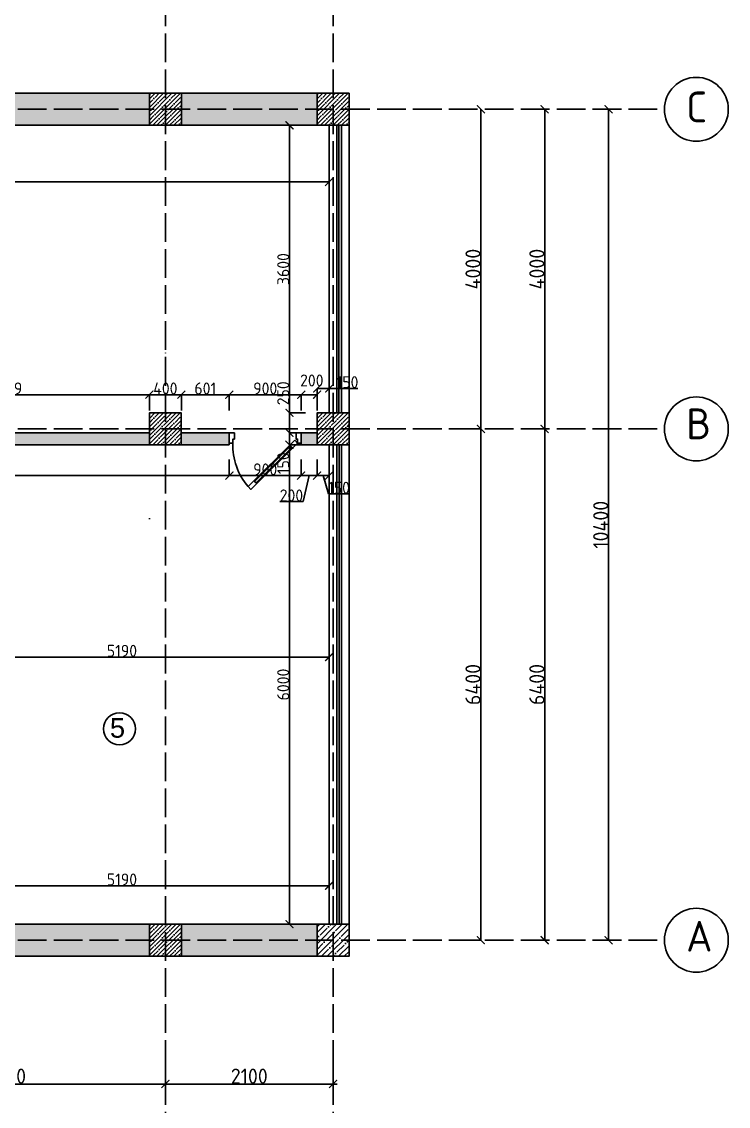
# Model space of a CAD drawing. Header units: millimetres. Extents: x -178199094 to 13669908, y -30538122 to 6091408.
# Drawn here: x 6800038 to 6808889, y 361351 to 374926 of the extents above; entities that cross this region are included whole.
import ezdxf

# ---------------------------------------------------------------- set-up
doc = ezdxf.new("R2010")
doc.units = ezdxf.units.MM
doc.linetypes.add('ACAD_ISO02W100', pattern=[15, 12, -3])
for name, color, linetype in [('0_Rəng_Yaşıllıqlar', 7, 'Continuous'), ('Plan 1', 7, 'Continuous'), ('Plan 2', 7, 'Continuous')]:
    doc.layers.add(name, color=color, linetype=linetype)
doc.styles.add('gost', font='GOST Common.ttf')
doc.styles.get("Standard").update_dxf_attribs({"font": 'arial.ttf'})
doc.dimstyles.new('Copy of GOST', dxfattribs={"dimtxt": 150, "dimasz": 100, "dimexe": 0.18, "dimexo": 0.06, "dimgap": 3, "dimtad": 1, "dimdec": 0, "dimzin": 0, "dimdsep": 46, "dimtxsty": 'gost', "dimblk": 'ARCHTICK', "dimcen": 0.09, "dimclrt": 256, "dimadec": 0, "dimazin": 0, "dimtfac": 1, "dimtdec": 0, "dimtofl": 0, "dimtmove": 0, "dimatfit": 3, "dimldrblk": 'ARCHTICK', "dimfxl": 200, "dimfxlon": 1, "dimtolj": 1, "dimtzin": 0, "dimarcsym": 0})
doc.dimstyles.new('GOST', dxfattribs={"dimtxt": 190, "dimasz": 100, "dimexe": 0.18, "dimexo": 0.06, "dimgap": 3, "dimtad": 1, "dimdec": 0, "dimzin": 0, "dimdsep": 46, "dimtxsty": 'gost', "dimblk": 'ARCHTICK', "dimcen": 0.09, "dimclrt": 256, "dimadec": 0, "dimazin": 0, "dimtfac": 1, "dimtdec": 0, "dimtofl": 0, "dimtmove": 0, "dimatfit": 3, "dimldrblk": 'ARCHTICK', "dimfxl": 200, "dimfxlon": 1, "dimtolj": 1, "dimtzin": 0, "dimarcsym": 0})

# ---------------------------------------------------------------- blocks, each defined once
blk = doc.blocks.new('_ArchTick')
at = {"color": 0, "linetype": 'ByBlock', "const_width": 0.15}
blk.add_lwpolyline([(-0.5, -0.5), (0.5, 0.5)], dxfattribs=at)
blk = doc.blocks.new('*D307')
at = {"color": 0, "lineweight": -2, "transparency": 16777216}
for p, q in [((6797839, 375430), (6797839, 375630)), ((6797839, 375630), (6801839, 375630)), ((6801839, 375430), (6801839, 375630))]:
    blk.add_line(p, q, dxfattribs=at)
at = {"layer": 'Defpoints', "color": 0, "transparency": 16777216}
for p in [(6801839, 375630), (6797839, 373830), (6801839, 373830)]:
    blk.add_point(p, dxfattribs=at)
at = {"color": 0, "lineweight": -2, "transparency": 16777216, "xscale": 100, "yscale": 100, "zscale": 100, "rotation": 180}
blk.add_blockref('_ArchTick', (6797839, 375630), dxfattribs=at)
at = {"color": 0, "lineweight": -2, "transparency": 16777216, "xscale": 100, "yscale": 100, "zscale": 100}
blk.add_blockref('_ArchTick', (6801839, 375630), dxfattribs=at)
at = {"transparency": 16777216, "insert": (6799839, 375728), "char_height": 190, "attachment_point": 5, "style": 'gost'}
blk.add_mtext('\\A1;4000', dxfattribs=at)
blk = doc.blocks.new('*D308')
at = {"color": 0, "lineweight": -2, "transparency": 16777216}
for p, q in [((6801839, 375430), (6801839, 375630)), ((6801839, 375630), (6803939, 375630)), ((6803939, 375430), (6803939, 375630))]:
    blk.add_line(p, q, dxfattribs=at)
at = {"layer": 'Defpoints', "color": 0, "transparency": 16777216}
for p in [(6803939, 375630), (6801839, 373830), (6803939, 373830)]:
    blk.add_point(p, dxfattribs=at)
at = {"color": 0, "lineweight": -2, "transparency": 16777216, "xscale": 100, "yscale": 100, "zscale": 100, "rotation": 180}
blk.add_blockref('_ArchTick', (6801839, 375630), dxfattribs=at)
at = {"color": 0, "lineweight": -2, "transparency": 16777216, "xscale": 100, "yscale": 100, "zscale": 100}
blk.add_blockref('_ArchTick', (6803939, 375630), dxfattribs=at)
at = {"transparency": 16777216, "insert": (6802889, 375728), "char_height": 190, "attachment_point": 5, "style": 'gost'}
blk.add_mtext('\\A1;2100', dxfattribs=at)
blk = doc.blocks.new('*D288')
at = {"color": 0, "lineweight": -2, "transparency": 16777216}
for p, q in [((6797839, 376230), (6797839, 376430)), ((6797839, 376430), (6801839, 376430)), ((6801839, 376230), (6801839, 376430))]:
    blk.add_line(p, q, dxfattribs=at)
at = {"layer": 'Defpoints', "color": 0, "transparency": 16777216}
for p in [(6801839, 376430), (6797839, 373830), (6801839, 373830)]:
    blk.add_point(p, dxfattribs=at)
at = {"color": 0, "lineweight": -2, "transparency": 16777216, "xscale": 100, "yscale": 100, "zscale": 100, "rotation": 180}
blk.add_blockref('_ArchTick', (6797839, 376430), dxfattribs=at)
at = {"color": 0, "lineweight": -2, "transparency": 16777216, "xscale": 100, "yscale": 100, "zscale": 100}
blk.add_blockref('_ArchTick', (6801839, 376430), dxfattribs=at)
at = {"transparency": 16777216, "insert": (6799839, 376528), "char_height": 190, "attachment_point": 5, "style": 'gost'}
blk.add_mtext('\\A1;4000', dxfattribs=at)
blk = doc.blocks.new('*D289')
at = {"color": 0, "lineweight": -2, "transparency": 16777216}
for p, q in [((6801839, 376230), (6801839, 376430)), ((6801839, 376430), (6803939, 376430)), ((6803939, 376230), (6803939, 376430))]:
    blk.add_line(p, q, dxfattribs=at)
at = {"layer": 'Defpoints', "color": 0, "transparency": 16777216}
for p in [(6803939, 376430), (6801839, 373830), (6803939, 373830)]:
    blk.add_point(p, dxfattribs=at)
at = {"color": 0, "lineweight": -2, "transparency": 16777216, "xscale": 100, "yscale": 100, "zscale": 100, "rotation": 180}
blk.add_blockref('_ArchTick', (6801839, 376430), dxfattribs=at)
at = {"color": 0, "lineweight": -2, "transparency": 16777216, "xscale": 100, "yscale": 100, "zscale": 100}
blk.add_blockref('_ArchTick', (6803939, 376430), dxfattribs=at)
at = {"transparency": 16777216, "insert": (6802889, 376528), "char_height": 190, "attachment_point": 5, "style": 'gost'}
blk.add_mtext('\\A1;2100', dxfattribs=at)
blk = doc.blocks.new('*D290')
at = {"color": 0, "lineweight": -2, "transparency": 16777216}
for p, q in [((6791039, 377030), (6791039, 377230)), ((6791039, 377230), (6803939, 377230)), ((6803939, 377030), (6803939, 377230))]:
    blk.add_line(p, q, dxfattribs=at)
at = {"layer": 'Defpoints', "color": 0, "transparency": 16777216}
for p in [(6803939, 377230), (6791039, 373830), (6803939, 373830)]:
    blk.add_point(p, dxfattribs=at)
at = {"color": 0, "lineweight": -2, "transparency": 16777216, "xscale": 100, "yscale": 100, "zscale": 100, "rotation": 180}
blk.add_blockref('_ArchTick', (6791039, 377230), dxfattribs=at)
at = {"color": 0, "lineweight": -2, "transparency": 16777216, "xscale": 100, "yscale": 100, "zscale": 100}
blk.add_blockref('_ArchTick', (6803939, 377230), dxfattribs=at)
at = {"transparency": 16777216, "insert": (6797489, 377328), "char_height": 190, "attachment_point": 5, "style": 'gost'}
blk.add_mtext('\\A1;12900', dxfattribs=at)
blk = doc.blocks.new('*D294')
at = {"color": 0, "lineweight": -2, "transparency": 16777216}
for p, q in [((6797839, 361830), (6797839, 361630)), ((6801839, 361830), (6801839, 361630)), ((6797839, 361630), (6801839, 361630))]:
    blk.add_line(p, q, dxfattribs=at)
at = {"layer": 'Defpoints', "color": 0, "transparency": 16777216}
for p in [(6797839, 363430), (6801839, 363430), (6801839, 361630)]:
    blk.add_point(p, dxfattribs=at)
at = {"color": 0, "lineweight": -2, "transparency": 16777216, "xscale": 100, "yscale": 100, "zscale": 100, "rotation": 180}
blk.add_blockref('_ArchTick', (6797839, 361630), dxfattribs=at)
at = {"color": 0, "lineweight": -2, "transparency": 16777216, "xscale": 100, "yscale": 100, "zscale": 100}
blk.add_blockref('_ArchTick', (6801839, 361630), dxfattribs=at)
at = {"transparency": 16777216, "insert": (6799839, 361728), "char_height": 190, "attachment_point": 5, "style": 'gost'}
blk.add_mtext('\\A1;4000', dxfattribs=at)
blk = doc.blocks.new('*D295')
at = {"color": 0, "lineweight": -2, "transparency": 16777216}
for p, q in [((6801839, 361830), (6801839, 361630)), ((6803939, 361830), (6803939, 361630)), ((6801839, 361630), (6803939, 361630))]:
    blk.add_line(p, q, dxfattribs=at)
at = {"layer": 'Defpoints', "color": 0, "transparency": 16777216}
for p in [(6801839, 363430), (6803939, 363430), (6803939, 361630)]:
    blk.add_point(p, dxfattribs=at)
at = {"color": 0, "lineweight": -2, "transparency": 16777216, "xscale": 100, "yscale": 100, "zscale": 100, "rotation": 180}
blk.add_blockref('_ArchTick', (6801839, 361630), dxfattribs=at)
at = {"color": 0, "lineweight": -2, "transparency": 16777216, "xscale": 100, "yscale": 100, "zscale": 100}
blk.add_blockref('_ArchTick', (6803939, 361630), dxfattribs=at)
at = {"transparency": 16777216, "insert": (6802889, 361728), "char_height": 190, "attachment_point": 5, "style": 'gost'}
blk.add_mtext('\\A1;2100', dxfattribs=at)
blk = doc.blocks.new('*D296')
at = {"color": 0, "lineweight": -2, "transparency": 16777216}
for p, q in [((6791039, 360230), (6791039, 360030)), ((6803939, 360230), (6803939, 360030)), ((6791039, 360030), (6803939, 360030))]:
    blk.add_line(p, q, dxfattribs=at)
at = {"layer": 'Defpoints', "color": 0, "transparency": 16777216}
for p in [(6791039, 363430), (6803939, 363430), (6803939, 360030)]:
    blk.add_point(p, dxfattribs=at)
at = {"color": 0, "lineweight": -2, "transparency": 16777216, "xscale": 100, "yscale": 100, "zscale": 100, "rotation": 180}
blk.add_blockref('_ArchTick', (6791039, 360030), dxfattribs=at)
at = {"color": 0, "lineweight": -2, "transparency": 16777216, "xscale": 100, "yscale": 100, "zscale": 100}
blk.add_blockref('_ArchTick', (6803939, 360030), dxfattribs=at)
at = {"transparency": 16777216, "insert": (6797489, 360128), "char_height": 190, "attachment_point": 5, "style": 'gost'}
blk.add_mtext('\\A1;12900', dxfattribs=at)
blk = doc.blocks.new('*D297')
at = {"color": 0, "lineweight": -2, "transparency": 16777216}
for p, q in [((6805589, 369830), (6805789, 369830)), ((6805789, 363430), (6805789, 369830)), ((6805589, 363430), (6805789, 363430))]:
    blk.add_line(p, q, dxfattribs=at)
at = {"layer": 'Defpoints', "color": 0, "transparency": 16777216}
for p in [(6803939, 369830), (6805789, 369830), (6803939, 363430)]:
    blk.add_point(p, dxfattribs=at)
at = {"color": 0, "lineweight": -2, "transparency": 16777216, "xscale": 100, "yscale": 100, "zscale": 100}
for p, rotation in [((6805789, 369830), 90), ((6805789, 363430), 270)]:
    blk.add_blockref('_ArchTick', p, dxfattribs=dict(at, rotation=rotation))
at = {"transparency": 16777216, "insert": (6805691, 366630), "char_height": 190, "attachment_point": 5, "rotation": 90, "style": 'gost'}
blk.add_mtext('\\A1;6400', dxfattribs=at)
blk = doc.blocks.new('*D298')
at = {"color": 0, "lineweight": -2, "transparency": 16777216}
for p, q in [((6805789, 373830), (6805789, 373830)), ((6805789, 369830), (6805789, 373830)), ((6805589, 369830), (6805789, 369830))]:
    blk.add_line(p, q, dxfattribs=at)
at = {"layer": 'Defpoints', "color": 0, "transparency": 16777216}
for p in [(6805789, 373830), (6805789, 373830), (6803939, 369830)]:
    blk.add_point(p, dxfattribs=at)
at = {"color": 0, "lineweight": -2, "transparency": 16777216, "xscale": 100, "yscale": 100, "zscale": 100}
for p, rotation in [((6805789, 373830), 90), ((6805789, 369830), 270)]:
    blk.add_blockref('_ArchTick', p, dxfattribs=dict(at, rotation=rotation))
at = {"transparency": 16777216, "insert": (6805691, 371830), "char_height": 190, "attachment_point": 5, "rotation": 90, "style": 'gost'}
blk.add_mtext('\\A1;4000', dxfattribs=at)
blk = doc.blocks.new('*D299')
at = {"color": 0, "lineweight": -2, "transparency": 16777216}
for p, q in [((6806589, 369830), (6806589, 369830)), ((6806589, 363430), (6806589, 369830)), ((6806589, 363430), (6806589, 363430))]:
    blk.add_line(p, q, dxfattribs=at)
at = {"layer": 'Defpoints', "color": 0, "transparency": 16777216}
for p in [(6806589, 369830), (6806589, 369830), (6806589, 363430)]:
    blk.add_point(p, dxfattribs=at)
at = {"color": 0, "lineweight": -2, "transparency": 16777216, "xscale": 100, "yscale": 100, "zscale": 100}
for p, rotation in [((6806589, 369830), 90), ((6806589, 363430), 270)]:
    blk.add_blockref('_ArchTick', p, dxfattribs=dict(at, rotation=rotation))
at = {"transparency": 16777216, "insert": (6806491, 366630), "char_height": 190, "attachment_point": 5, "rotation": 90, "style": 'gost'}
blk.add_mtext('\\A1;6400', dxfattribs=at)
blk = doc.blocks.new('*D300')
at = {"color": 0, "lineweight": -2, "transparency": 16777216}
for p, q in [((6806589, 373830), (6806589, 373830)), ((6806589, 369830), (6806589, 373830)), ((6806589, 369830), (6806589, 369830))]:
    blk.add_line(p, q, dxfattribs=at)
at = {"layer": 'Defpoints', "color": 0, "transparency": 16777216}
for p in [(6806589, 373830), (6806589, 373830), (6806589, 369830)]:
    blk.add_point(p, dxfattribs=at)
at = {"color": 0, "lineweight": -2, "transparency": 16777216, "xscale": 100, "yscale": 100, "zscale": 100}
for p, rotation in [((6806589, 373830), 90), ((6806589, 369830), 270)]:
    blk.add_blockref('_ArchTick', p, dxfattribs=dict(at, rotation=rotation))
at = {"transparency": 16777216, "insert": (6806491, 371830), "char_height": 190, "attachment_point": 5, "rotation": 90, "style": 'gost'}
blk.add_mtext('\\A1;4000', dxfattribs=at)
blk = doc.blocks.new('*D285')
at = {"color": 0, "lineweight": -2, "transparency": 16777216}
for p, q in [((6807189, 373830), (6807389, 373830)), ((6807389, 363430), (6807389, 373830)), ((6807189, 363430), (6807389, 363430))]:
    blk.add_line(p, q, dxfattribs=at)
at = {"layer": 'Defpoints', "color": 0, "transparency": 16777216}
for p in [(6803939, 373830), (6807389, 373830), (6803939, 363430)]:
    blk.add_point(p, dxfattribs=at)
at = {"color": 0, "lineweight": -2, "transparency": 16777216, "xscale": 100, "yscale": 100, "zscale": 100}
for p, rotation in [((6807389, 373830), 90), ((6807389, 363430), 270)]:
    blk.add_blockref('_ArchTick', p, dxfattribs=dict(at, rotation=rotation))
at = {"transparency": 16777216, "insert": (6807291, 368630), "char_height": 190, "attachment_point": 5, "rotation": 90, "style": 'gost'}
blk.add_mtext('\\A1;10400', dxfattribs=at)
blk = doc.blocks.new('A$C3C032968')
for p, q in [((0, 0), (0, 100)), ((0, 100), (0, 0)), ((700, 0), (700, 100)), ((700, 0), (700, 100))]:
    blk.add_line(p, q)
for points in [[(517, 522), (461, 466), (433, 494), (489, 551)], [(120, 128), (461, 466), (433, 494), (92, 156)], [(113, 135), (454, 473), (440, 487), (99, 149)], [(63, 72), (120, 128), (92, 156), (35, 100)], [(35, 100), (0, 100), (0, 0), (50, 0), (50, 50), (50, 60), (35, 60)], [(665, 100), (665, 60), (650, 60), (650, 50), (650, 0), (700, 0), (700, 100)]]:
    blk.add_lwpolyline(points, close=True)
blk.add_arc((72, 129), 593, 357.2313, 41.4937)
blk = doc.blocks.new('*D526')
at = {"color": 0, "lineweight": -2, "transparency": 16777216}
for p, q in [((6793539, 373122), (6793539, 372922)), ((6803889, 373122), (6803889, 372922)), ((6793539, 372922), (6803889, 372922))]:
    blk.add_line(p, q, dxfattribs=at)
at = {"layer": 'Defpoints', "color": 0, "transparency": 16777216}
for p in [(6793539, 373630), (6803889, 373630), (6803889, 372922)]:
    blk.add_point(p, dxfattribs=at)
at = {"color": 0, "lineweight": -2, "transparency": 16777216, "xscale": 100, "yscale": 100, "zscale": 100, "rotation": 180}
blk.add_blockref('_ArchTick', (6793539, 372922), dxfattribs=at)
at = {"color": 0, "lineweight": -2, "transparency": 16777216, "xscale": 100, "yscale": 100, "zscale": 100}
blk.add_blockref('_ArchTick', (6803889, 372922), dxfattribs=at)
at = {"transparency": 16777216, "insert": (6798714, 373000), "char_height": 150, "attachment_point": 5, "style": 'gost'}
blk.add_mtext('\\A1;10350', dxfattribs=at)
blk = doc.blocks.new('*D542')
at = {"color": 0, "lineweight": -2, "transparency": 16777216}
for p, q in [((6803739, 370136), (6803739, 370336)), ((6803739, 370336), (6803889, 370336)), ((6803889, 370136), (6803889, 370336)), ((6803889, 370336), (6804250, 370336))]:
    blk.add_line(p, q, dxfattribs=at)
at = {"layer": 'Defpoints', "color": 0, "transparency": 16777216}
for p in [(6803739, 370336), (6803739, 370030), (6803889, 370030)]:
    blk.add_point(p, dxfattribs=at)
at = {"color": 0, "lineweight": -2, "transparency": 16777216, "xscale": 100, "yscale": 100, "zscale": 100, "rotation": 180}
blk.add_blockref('_ArchTick', (6803739, 370336), dxfattribs=at)
at = {"color": 0, "lineweight": -2, "transparency": 16777216, "xscale": 100, "yscale": 100, "zscale": 100}
blk.add_blockref('_ArchTick', (6803889, 370336), dxfattribs=at)
at = {"transparency": 16777216, "insert": (6804119, 370414), "char_height": 150, "attachment_point": 5, "style": 'gost'}
blk.add_mtext('\\A1;150', dxfattribs=at)
blk = doc.blocks.new('*D543')
at = {"color": 0, "lineweight": -2, "transparency": 16777216}
for p, q in [((6803539, 370058), (6803539, 370258)), ((6803739, 370258), (6803539, 370258)), ((6803739, 370058), (6803739, 370258))]:
    blk.add_line(p, q, dxfattribs=at)
at = {"layer": 'Defpoints', "color": 0, "transparency": 16777216}
for p in [(6803539, 370258), (6803739, 370030), (6803539, 369780)]:
    blk.add_point(p, dxfattribs=at)
at = {"color": 0, "lineweight": -2, "transparency": 16777216, "xscale": 100, "yscale": 100, "zscale": 100, "rotation": 180}
blk.add_blockref('_ArchTick', (6803539, 370258), dxfattribs=at)
at = {"color": 0, "lineweight": -2, "transparency": 16777216, "xscale": 100, "yscale": 100, "zscale": 100}
blk.add_blockref('_ArchTick', (6803739, 370258), dxfattribs=at)
at = {"transparency": 16777216, "insert": (6803672, 370436), "char_height": 150, "attachment_point": 5, "style": 'gost'}
blk.add_mtext('\\A1;200', dxfattribs=at)
blk = doc.blocks.new('*D544')
at = {"color": 0, "lineweight": -2, "transparency": 16777216}
for p, q in [((6802639, 370058), (6802639, 370258)), ((6803539, 370258), (6802639, 370258)), ((6803539, 370058), (6803539, 370258))]:
    blk.add_line(p, q, dxfattribs=at)
at = {"layer": 'Defpoints', "color": 0, "transparency": 16777216}
for p in [(6802639, 370258), (6802639, 369780), (6803539, 369780)]:
    blk.add_point(p, dxfattribs=at)
at = {"color": 0, "lineweight": -2, "transparency": 16777216, "xscale": 100, "yscale": 100, "zscale": 100, "rotation": 180}
blk.add_blockref('_ArchTick', (6802639, 370258), dxfattribs=at)
at = {"color": 0, "lineweight": -2, "transparency": 16777216, "xscale": 100, "yscale": 100, "zscale": 100}
blk.add_blockref('_ArchTick', (6803539, 370258), dxfattribs=at)
at = {"transparency": 16777216, "insert": (6803089, 370336), "char_height": 150, "attachment_point": 5, "style": 'gost'}
blk.add_mtext('\\A1;900', dxfattribs=at)
blk = doc.blocks.new('*D545')
at = {"color": 0, "lineweight": -2, "transparency": 16777216}
for p, q in [((6802038, 370058), (6802038, 370258)), ((6802639, 370258), (6802038, 370258)), ((6802639, 370058), (6802639, 370258))]:
    blk.add_line(p, q, dxfattribs=at)
at = {"layer": 'Defpoints', "color": 0, "transparency": 16777216}
for p in [(6802038, 370258), (6802038, 369780), (6802639, 369780)]:
    blk.add_point(p, dxfattribs=at)
at = {"color": 0, "lineweight": -2, "transparency": 16777216, "xscale": 100, "yscale": 100, "zscale": 100, "rotation": 180}
blk.add_blockref('_ArchTick', (6802038, 370258), dxfattribs=at)
at = {"color": 0, "lineweight": -2, "transparency": 16777216, "xscale": 100, "yscale": 100, "zscale": 100}
blk.add_blockref('_ArchTick', (6802639, 370258), dxfattribs=at)
at = {"transparency": 16777216, "insert": (6802338, 370336), "char_height": 150, "attachment_point": 5, "style": 'gost'}
blk.add_mtext('\\A1;601', dxfattribs=at)
blk = doc.blocks.new('*D546')
at = {"color": 0, "lineweight": -2, "transparency": 16777216}
for p, q in [((6801638, 370058), (6801638, 370258)), ((6802038, 370258), (6801638, 370258)), ((6802038, 370058), (6802038, 370258))]:
    blk.add_line(p, q, dxfattribs=at)
at = {"layer": 'Defpoints', "color": 0, "transparency": 16777216}
for p in [(6801638, 370258), (6801638, 370030), (6802038, 369780)]:
    blk.add_point(p, dxfattribs=at)
at = {"color": 0, "lineweight": -2, "transparency": 16777216, "xscale": 100, "yscale": 100, "zscale": 100, "rotation": 180}
blk.add_blockref('_ArchTick', (6801638, 370258), dxfattribs=at)
at = {"color": 0, "lineweight": -2, "transparency": 16777216, "xscale": 100, "yscale": 100, "zscale": 100}
blk.add_blockref('_ArchTick', (6802038, 370258), dxfattribs=at)
at = {"transparency": 16777216, "insert": (6801838, 370336), "char_height": 150, "attachment_point": 5, "style": 'gost'}
blk.add_mtext('\\A1;400', dxfattribs=at)
blk = doc.blocks.new('*D547')
at = {"color": 0, "lineweight": -2, "transparency": 16777216}
for p, q in [((6798039, 370058), (6798039, 370258)), ((6801638, 370258), (6798039, 370258)), ((6801638, 370058), (6801638, 370258))]:
    blk.add_line(p, q, dxfattribs=at)
at = {"layer": 'Defpoints', "color": 0, "transparency": 16777216}
for p in [(6798039, 370258), (6801638, 370030), (6798039, 369780)]:
    blk.add_point(p, dxfattribs=at)
at = {"color": 0, "lineweight": -2, "transparency": 16777216, "xscale": 100, "yscale": 100, "zscale": 100, "rotation": 180}
blk.add_blockref('_ArchTick', (6798039, 370258), dxfattribs=at)
at = {"color": 0, "lineweight": -2, "transparency": 16777216, "xscale": 100, "yscale": 100, "zscale": 100}
blk.add_blockref('_ArchTick', (6801638, 370258), dxfattribs=at)
at = {"transparency": 16777216, "insert": (6799838, 370336), "char_height": 150, "attachment_point": 5, "style": 'gost'}
blk.add_mtext('\\A1;3599', dxfattribs=at)
blk = doc.blocks.new('*D556')
at = {"color": 0, "lineweight": -2, "transparency": 16777216}
for p, q in [((6803392, 370030), (6803392, 370421)), ((6803592, 370030), (6803392, 370030)), ((6803392, 369780), (6803392, 370030)), ((6803592, 369780), (6803392, 369780))]:
    blk.add_line(p, q, dxfattribs=at)
at = {"layer": 'Defpoints', "color": 0, "transparency": 16777216}
for p in [(6803392, 370030), (6803739, 370030), (6803739, 369780)]:
    blk.add_point(p, dxfattribs=at)
at = {"color": 0, "lineweight": -2, "transparency": 16777216, "xscale": 100, "yscale": 100, "zscale": 100}
for p, rotation in [((6803392, 370030), 90), ((6803392, 369780), 270)]:
    blk.add_blockref('_ArchTick', p, dxfattribs=dict(at, rotation=rotation))
at = {"transparency": 16777216, "insert": (6803314, 370275), "char_height": 150, "attachment_point": 5, "rotation": 90, "style": 'gost'}
blk.add_mtext('\\A1;250', dxfattribs=at)
blk = doc.blocks.new('*D557')
at = {"color": 0, "lineweight": -2, "transparency": 16777216}
for p, q in [((6803592, 373630), (6803392, 373630)), ((6803392, 370030), (6803392, 373630)), ((6803592, 370030), (6803392, 370030))]:
    blk.add_line(p, q, dxfattribs=at)
at = {"layer": 'Defpoints', "color": 0, "transparency": 16777216}
for p in [(6803392, 373630), (6803889, 373630), (6803739, 370030)]:
    blk.add_point(p, dxfattribs=at)
at = {"color": 0, "lineweight": -2, "transparency": 16777216, "xscale": 100, "yscale": 100, "zscale": 100}
for p, rotation in [((6803392, 373630), 90), ((6803392, 370030), 270)]:
    blk.add_blockref('_ArchTick', p, dxfattribs=dict(at, rotation=rotation))
at = {"transparency": 16777216, "insert": (6803314, 371830), "char_height": 150, "attachment_point": 5, "rotation": 90, "style": 'gost'}
blk.add_mtext('\\A1;3600', dxfattribs=at)
blk = doc.blocks.new('*D558')
at = {"color": 0, "lineweight": -2, "transparency": 16777216}
for p, q in [((6803592, 369780), (6803392, 369780)), ((6803392, 369780), (6803392, 369630)), ((6803592, 369630), (6803392, 369630)), ((6803392, 369630), (6803392, 369269))]:
    blk.add_line(p, q, dxfattribs=at)
at = {"layer": 'Defpoints', "color": 0, "transparency": 16777216}
for p in [(6803739, 369780), (6803392, 369630), (6803739, 369630)]:
    blk.add_point(p, dxfattribs=at)
at = {"color": 0, "lineweight": -2, "transparency": 16777216, "xscale": 100, "yscale": 100, "zscale": 100}
for p, rotation in [((6803392, 369780), 90), ((6803392, 369630), 270)]:
    blk.add_blockref('_ArchTick', p, dxfattribs=dict(at, rotation=rotation))
at = {"transparency": 16777216, "insert": (6803314, 369400), "char_height": 150, "attachment_point": 5, "rotation": 90, "style": 'gost'}
blk.add_mtext('\\A1;150', dxfattribs=at)
blk = doc.blocks.new('*D559')
at = {"color": 0, "lineweight": -2, "transparency": 16777216}
for p, q in [((6803592, 369630), (6803392, 369630)), ((6803392, 369630), (6803392, 363630)), ((6803592, 363630), (6803392, 363630))]:
    blk.add_line(p, q, dxfattribs=at)
at = {"layer": 'Defpoints', "color": 0, "transparency": 16777216}
for p in [(6803739, 369630), (6803392, 363630), (6803889, 363630)]:
    blk.add_point(p, dxfattribs=at)
at = {"color": 0, "lineweight": -2, "transparency": 16777216, "xscale": 100, "yscale": 100, "zscale": 100}
for p, rotation in [((6803392, 369630), 90), ((6803392, 363630), 270)]:
    blk.add_blockref('_ArchTick', p, dxfattribs=dict(at, rotation=rotation))
at = {"transparency": 16777216, "insert": (6803314, 366630), "char_height": 150, "attachment_point": 5, "rotation": 90, "style": 'gost'}
blk.add_mtext('\\A1;6000', dxfattribs=at)
blk = doc.blocks.new('*D560')
at = {"color": 0, "lineweight": -2, "transparency": 16777216}
for p, q in [((6798698, 363912), (6798698, 364112)), ((6803889, 364112), (6798698, 364112)), ((6803889, 363912), (6803889, 364112))]:
    blk.add_line(p, q, dxfattribs=at)
at = {"layer": 'Defpoints', "color": 0, "transparency": 16777216}
for p in [(6798698, 364112), (6798698, 363630), (6803889, 363630)]:
    blk.add_point(p, dxfattribs=at)
at = {"color": 0, "lineweight": -2, "transparency": 16777216, "xscale": 100, "yscale": 100, "zscale": 100, "rotation": 180}
blk.add_blockref('_ArchTick', (6798698, 364112), dxfattribs=at)
at = {"color": 0, "lineweight": -2, "transparency": 16777216, "xscale": 100, "yscale": 100, "zscale": 100}
blk.add_blockref('_ArchTick', (6803889, 364112), dxfattribs=at)
at = {"transparency": 16777216, "insert": (6801294, 364190), "char_height": 150, "attachment_point": 5, "style": 'gost'}
blk.add_mtext('\\A1;5190', dxfattribs=at)
blk = doc.blocks.new('*D567')
at = {"color": 0, "lineweight": -2, "transparency": 16777216}
for p, q in [((6798698, 366774), (6798698, 366974)), ((6798698, 366974), (6803889, 366974)), ((6803889, 366974), (6803889, 366974))]:
    blk.add_line(p, q, dxfattribs=at)
at = {"layer": 'Defpoints', "color": 0, "transparency": 16777216}
for p in [(6803889, 366974), (6803889, 366974), (6798698, 366620)]:
    blk.add_point(p, dxfattribs=at)
at = {"color": 0, "lineweight": -2, "transparency": 16777216, "xscale": 100, "yscale": 100, "zscale": 100, "rotation": 180}
blk.add_blockref('_ArchTick', (6798698, 366974), dxfattribs=at)
at = {"color": 0, "lineweight": -2, "transparency": 16777216, "xscale": 100, "yscale": 100, "zscale": 100}
blk.add_blockref('_ArchTick', (6803889, 366974), dxfattribs=at)
at = {"transparency": 16777216, "insert": (6801294, 367052), "char_height": 150, "attachment_point": 5, "style": 'gost'}
blk.add_mtext('\\A1;5190', dxfattribs=at)
blk = doc.blocks.new('*D568')
at = {"color": 0, "lineweight": -2, "transparency": 16777216}
for p, q in [((6796489, 369445), (6796489, 369245)), ((6802639, 369445), (6802639, 369245)), ((6796489, 369245), (6802639, 369245))]:
    blk.add_line(p, q, dxfattribs=at)
at = {"layer": 'Defpoints', "color": 0, "transparency": 16777216}
for p in [(6796489, 369630), (6802639, 369630), (6802639, 369245)]:
    blk.add_point(p, dxfattribs=at)
at = {"color": 0, "lineweight": -2, "transparency": 16777216, "xscale": 100, "yscale": 100, "zscale": 100, "rotation": 180}
blk.add_blockref('_ArchTick', (6796489, 369245), dxfattribs=at)
at = {"color": 0, "lineweight": -2, "transparency": 16777216, "xscale": 100, "yscale": 100, "zscale": 100}
blk.add_blockref('_ArchTick', (6802639, 369245), dxfattribs=at)
at = {"transparency": 16777216, "insert": (6799564, 369323), "char_height": 150, "attachment_point": 5, "style": 'gost'}
blk.add_mtext('\\A1;6150', dxfattribs=at)
blk = doc.blocks.new('*D569')
at = {"color": 0, "lineweight": -2, "transparency": 16777216}
for p, q in [((6802639, 369445), (6802639, 369245)), ((6803539, 369445), (6803539, 369245)), ((6802639, 369245), (6803539, 369245))]:
    blk.add_line(p, q, dxfattribs=at)
at = {"layer": 'Defpoints', "color": 0, "transparency": 16777216}
for p in [(6802639, 369630), (6803539, 369630), (6803539, 369245)]:
    blk.add_point(p, dxfattribs=at)
at = {"color": 0, "lineweight": -2, "transparency": 16777216, "xscale": 100, "yscale": 100, "zscale": 100, "rotation": 180}
blk.add_blockref('_ArchTick', (6802639, 369245), dxfattribs=at)
at = {"color": 0, "lineweight": -2, "transparency": 16777216, "xscale": 100, "yscale": 100, "zscale": 100}
blk.add_blockref('_ArchTick', (6803539, 369245), dxfattribs=at)
at = {"transparency": 16777216, "insert": (6803089, 369323), "char_height": 150, "attachment_point": 5, "style": 'gost'}
blk.add_mtext('\\A1;900', dxfattribs=at)
blk = doc.blocks.new('*D570')
at = {"color": 0, "lineweight": -2, "transparency": 16777216}
for p, q in [((6803539, 369445), (6803539, 369245)), ((6803739, 369445), (6803739, 369245)), ((6803539, 369245), (6803739, 369245)), ((6803639, 369245), (6803562, 368919)), ((6803562, 368919), (6803271, 368919))]:
    blk.add_line(p, q, dxfattribs=at)
at = {"layer": 'Defpoints', "color": 0, "transparency": 16777216}
for p in [(6803539, 369630), (6803739, 369630), (6803739, 369245)]:
    blk.add_point(p, dxfattribs=at)
at = {"color": 0, "lineweight": -2, "transparency": 16777216, "xscale": 100, "yscale": 100, "zscale": 100, "rotation": 180}
blk.add_blockref('_ArchTick', (6803539, 369245), dxfattribs=at)
at = {"color": 0, "lineweight": -2, "transparency": 16777216, "xscale": 100, "yscale": 100, "zscale": 100}
blk.add_blockref('_ArchTick', (6803739, 369245), dxfattribs=at)
at = {"transparency": 16777216, "insert": (6803417, 368997), "char_height": 150, "attachment_point": 5, "style": 'gost'}
blk.add_mtext('\\A1;200', dxfattribs=at)
blk = doc.blocks.new('*D571')
at = {"color": 0, "lineweight": -2, "transparency": 16777216}
for p, q in [((6803739, 369445), (6803739, 369245)), ((6803889, 369445), (6803889, 369245)), ((6803739, 369245), (6803889, 369245)), ((6803814, 369245), (6803883, 369015)), ((6803883, 369015), (6804144, 369015))]:
    blk.add_line(p, q, dxfattribs=at)
at = {"layer": 'Defpoints', "color": 0, "transparency": 16777216}
for p in [(6803739, 369630), (6803889, 369630), (6803889, 369245)]:
    blk.add_point(p, dxfattribs=at)
at = {"color": 0, "lineweight": -2, "transparency": 16777216, "xscale": 100, "yscale": 100, "zscale": 100, "rotation": 180}
blk.add_blockref('_ArchTick', (6803739, 369245), dxfattribs=at)
at = {"color": 0, "lineweight": -2, "transparency": 16777216, "xscale": 100, "yscale": 100, "zscale": 100}
blk.add_blockref('_ArchTick', (6803889, 369245), dxfattribs=at)
at = {"transparency": 16777216, "insert": (6804013, 369093), "char_height": 150, "attachment_point": 5, "style": 'gost'}
blk.add_mtext('\\A1;150', dxfattribs=at)

msp = doc.modelspace()

# ---------------------------------------------------------------- hatches: boundary and pattern name
at = {"true_color": 0x636466, "transparency": 33554687}
h = msp.add_hatch(color=251, dxfattribs=at)
h.dxf.hatch_style = 1
h.paths.add_polyline_path([(6791439.11979, 373629.79132), (6791579.11979, 373629.79132), (6791579.11979, 373829.79132), (6791239.11979, 373829.79132), (6791239.11979, 373629.79132), (6791039.11979, 373629.79132), (6791039.11979, 373229.79132), (6791439.11979, 373229.79132)])
h.paths.add_polyline_path([(6791039.11979, 373629.79132), (6790839.11979, 373629.79132), (6790839.11979, 373229.79132), (6791039.11979, 373229.79132)])
h.paths.add_polyline_path([(6791579.11979, 374029.79132), (6791239.11979, 374029.79132), (6791239.11979, 373829.79132), (6791579.11979, 373829.79132)])
h.paths.add_polyline_path([(6792839.11979, 374029.79132), (6792539.11979, 374029.79132), (6792539.11979, 373829.79132), (6792839.11979, 373829.79132)])
h.paths.add_polyline_path([(6792839.11979, 373829.79132), (6792539.11979, 373829.79132), (6792539.11979, 373629.79132), (6792839.11979, 373629.79132)])
h.paths.add_polyline_path([(6801638.90942, 374029.79132), (6798038.90942, 374029.79132), (6798038.90942, 373829.79132), (6801638.90942, 373829.79132)])
h.paths.add_polyline_path([(6801638.90942, 373829.79132), (6798038.90942, 373829.79132), (6798038.90942, 373629.79132), (6801638.90942, 373629.79132)])
h.paths.add_polyline_path([(6803738.90942, 374029.79132), (6802038.90942, 374029.79132), (6802038.90942, 373829.79132), (6803738.90942, 373829.79132)])
h.paths.add_polyline_path([(6803738.90942, 373829.79132), (6802038.90942, 373829.79132), (6802038.90942, 373629.79132), (6803738.90942, 373629.79132)])
h.paths.add_polyline_path([(6792839.11979, 363429.79132), (6791239.11979, 363429.79132), (6791239.11979, 363229.79132), (6792839.11979, 363229.79132)])
h.paths.add_polyline_path([(6792839.11979, 363629.79132), (6791239.11979, 363629.79132), (6791239.11979, 363429.79132), (6792839.11979, 363429.79132)])
h.paths.add_polyline_path([(6797638.90942, 363629.79132), (6793239.11979, 363629.79132), (6793239.11979, 363429.79132), (6797638.90942, 363429.79132)])
h.paths.add_polyline_path([(6797638.90942, 363429.79132), (6793239.11979, 363429.79132), (6793239.11979, 363229.79132), (6797638.90942, 363229.79132)])
h.paths.add_polyline_path([(6801638.90942, 363629.79132), (6798038.90942, 363629.79132), (6798038.90942, 363429.79132), (6801638.90942, 363429.79132)])
h.paths.add_polyline_path([(6801638.90942, 363429.79132), (6798038.90942, 363429.79132), (6798038.90942, 363229.79132), (6801638.90942, 363229.79132)])
h.paths.add_polyline_path([(6803738.90942, 363629.79132), (6802038.90942, 363629.79132), (6802038.90942, 363429.79132), (6803738.90942, 363429.79132)])
h.paths.add_polyline_path([(6803738.90942, 363429.79132), (6802038.90942, 363429.79132), (6802038.90942, 363229.79132), (6803738.90942, 363229.79132)])
at = {"transparency": 33554687}
h = msp.add_hatch(dxfattribs=at)
h.set_pattern_fill('ANSI35', color=1, scale=300)
h.set_pattern_definition([(45, (6743517.73, 350628.76), (-53.03301, 53.03301), []), (45, (6743570.76, 350628.76), (-53.03301, 53.03301), [93.75, -18.75, 0, -18.75])])
h.paths.add_polyline_path([(6802038.90942, 374029.79132), (6801638.90942, 374029.79132), (6801638.90942, 373629.79132), (6802038.90942, 373629.79132)])
h = msp.add_hatch(dxfattribs=at)
h.set_pattern_fill('ANSI35', color=1, scale=300)
h.set_pattern_definition([(45, (6745617.73, 350628.76), (-53.03301, 53.03301), []), (45, (6745670.76, 350628.76), (-53.03301, 53.03301), [93.75, -18.75, 0, -18.75])])
h.paths.add_polyline_path([(6804138.90942, 374029.79132), (6803738.90942, 374029.79132), (6803738.90942, 373629.79132), (6804138.90942, 373629.79132)])
h = msp.add_hatch(color=252, dxfattribs=at)
h.dxf.hatch_style = 1
h.paths.add_polyline_path([(6801637.63927, 370030.12683), (6801637.63903, 370029.79121), (6801637.63927, 370029.79132)])
h = msp.add_hatch(dxfattribs=at)
h.set_pattern_fill('ANSI35', color=1, scale=300)
h.set_pattern_definition([(45, (6743516.46, 346629.094), (-53.03301, 53.03301), []), (45, (6743569.49, 346629.094), (-53.03301, 53.03301), [93.75, -18.75, 0, -18.75])])
h.paths.add_polyline_path([(6802037.63927, 370030.12683), (6801637.63927, 370030.12683), (6801637.63927, 369630.12683), (6802037.63927, 369630.12683)])
h = msp.add_hatch(dxfattribs=at)
h.set_pattern_fill('ANSI35', color=1, scale=300)
h.set_pattern_definition([(45, (6745617.73, 346628.76), (-53.03301, 53.03301), []), (45, (6745670.76, 346628.76), (-53.03301, 53.03301), [93.75, -18.75, 0, -18.75])])
h.paths.add_polyline_path([(6804138.90942, 370029.79132), (6803738.90942, 370029.79132), (6803738.90942, 369629.79132), (6804138.90942, 369629.79132)])
h = msp.add_hatch(dxfattribs=at)
h.set_pattern_fill('ANSI35', color=1, scale=300)
h.set_pattern_definition([(45, (6743517.73, 340229.094), (-53.03301, 53.03301), []), (45, (6743570.76, 340229.094), (-53.03301, 53.03301), [93.75, -18.75, 0, -18.75])])
h.paths.add_polyline_path([(6802038.90942, 363630.12683), (6801638.90942, 363630.12683), (6801638.90942, 363230.12683), (6802038.90942, 363230.12683)])
at = {"lineweight": 30, "transparency": 33554687}
h = msp.add_hatch(dxfattribs=at)
h.set_pattern_fill('ANSI35', color=1, scale=400)
h.set_pattern_definition([(45, (6738314.99, 350428.76), (-70.71068, 70.71068), []), (45, (6738385.7, 350428.76), (-70.71068, 70.71068), [125, -25, 0, -25])])
h.paths.add_polyline_path([(6803738.90942, 363629.79132), (6803738.90942, 363229.79132), (6804138.90942, 363229.79132), (6804138.90942, 363629.79132)])
at = {"layer": '0_Rəng_Yaşıllıqlar', "true_color": 0x636466, "transparency": 33554687}
h = msp.add_hatch(color=251, dxfattribs=at)
h.dxf.hatch_style = 1
h.paths.add_polyline_path([(6793539.11979, 373629.79132), (6793389.11979, 373629.79132), (6793389.11979, 371129.79132), (6793238.63988, 371129.79132), (6793039.11979, 371129.79132), (6793039.11979, 370979.79132), (6793539.11979, 370979.79132)])
h.paths.add_polyline_path([(6796439.03848, 367856.1413), (6796289.03848, 367856.1413), (6796289.03848, 367544.09585), (6793238.63988, 367544.09585), (6793238.63988, 369629.79132), (6793139.11979, 369629.79132), (6793088.63988, 369629.79132), (6793088.63988, 367544.09585), (6793088.63988, 367394.09585), (6793990.57897, 367394.09585), (6793990.50144, 367194.09587), (6794140.50143, 367194.03772), (6794140.50143, 367194.03773), (6794026.17981, 367194.03773), (6794026.17981, 367154.02516), (6794071.90846, 367154.02516), (6794071.90846, 367136.87691), (6794083.34062, 367136.87691), (6794140.50143, 367136.87691), (6794140.50143, 367194.03772), (6794026.17981, 367194.08204), (6794026.17981, 367194.03773), (6794140.50143, 367194.03773), (6794140.57898, 367394.09585), (6796289.03852, 367393.26303), (6796289.03852, 366419.79143), (6796403.04836, 366419.79143), (6796439.1066, 366419.79132), (6796439.1066, 366469.79132), (6797838.90942, 366469.79132), (6797838.90942, 366619.79132), (6796439.0992, 366619.79132)])
h.paths.add_polyline_path([(6801637.63927, 369780.12683), (6798039.12001, 369779.89233), (6798039.12001, 369629.89232), (6801637.63927, 369630.12683)])
h.paths.add_polyline_path([(6797639.12001, 369779.86626), (6796489.11002, 369779.79132), (6796189.11979, 369779.79132), (6796189.11979, 369629.79132), (6796489.11979, 369629.79132), (6797639.12001, 369629.86626)])
h.paths.add_polyline_path([(6802638.90942, 369780.12683), (6802037.63927, 369780.12683), (6802037.63927, 369630.12683), (6802638.90942, 369630.12683)])
h.paths.add_polyline_path([(6803738.90942, 369780.12683), (6803538.90942, 369780.12683), (6803538.90942, 369630.12683), (6803738.90942, 369630.12683)])
h.paths.add_polyline_path([(6798698.45486, 365369.79132), (6798548.45486, 365369.79132), (6798548.45486, 365319.79132), (6798548.45486, 363629.79132), (6798698.45486, 363629.79132)])
h.paths.add_polyline_path([(6798698.45486, 366619.79132), (6797838.90942, 366619.79132), (6797838.90942, 366469.79132), (6798548.45486, 366469.79132), (6798548.45486, 366269.79132), (6798698.45486, 366269.79132)])
h.paths.add_polyline_path([(6794140.19132, 366394.03778), (6793990.19133, 366394.09593), (6793989.11978, 363629.79132), (6794139.11979, 363629.79132)])
h.paths.add_polyline_path([(6796439.10657, 365619.79132), (6796289.03848, 365619.79132), (6796289.11983, 365469.79132), (6796439.11979, 365469.79132)])
h.paths.add_polyline_path([(6793039.11979, 371129.79132), (6792839.11979, 371129.79132), (6792839.11979, 371029.79132), (6792839.11979, 370979.79132), (6792989.11979, 370979.79132), (6793039.11979, 370979.79132)])
h.paths.add_polyline_path([(6791739.11979, 369779.79132), (6791239.11979, 369779.79132), (6791239.11979, 369629.79132), (6791739.11979, 369629.79132)])
h.paths.add_polyline_path([(6792839.11979, 369779.79132), (6792639.11979, 369779.79132), (6792639.11979, 369629.79132), (6792839.11979, 369629.79132)])
h.paths.add_polyline_path([(6792989.11979, 370079.79132), (6792839.11979, 370079.79132), (6792839.11979, 370029.79132), (6792989.11979, 370029.79132)])

# ---------------------------------------------------------------- linework, layer by layer
at = {"color": 18, "true_color": 0x000000}
for p, q in [((6797239.11979, 373629.79132), (6803789.11979, 373629.79132)), ((6801837.63908, 373629.79132), (6801837.63908, 373629.88867)), ((6802036.3687, 369630.12683), (6802036.3687, 369869.99125)), ((6791239.11979, 363629.79132), (6803789.11979, 363629.79132))]:
    msp.add_line(p, q, dxfattribs=at)
for p, q in [((6802037.63905, 373629.79132), (6801837.63905, 373629.79132)), ((6801838.90942, 370779.79132), (6801837.63927, 370779.79132)), ((6802037.63927, 370029.79132), (6801837.63927, 370029.79132)), ((6802037.63905, 369869.99125), (6802036.3687, 369869.99125))]:
    msp.add_line(p, q)
for points in [[(6793238.63988, 374029.79132), (6803738.90942, 374029.79132)], [(6797239.11979, 373629.79132), (6801839.11979, 373629.79132)], [(6797239.11979, 373629.79132), (6801839.11979, 373629.79132)], [(6801787.63905, 373629.79132), (6802037.63905, 373629.79132)], [(6803888.90942, 373629.79132), (6803888.90942, 370029.79132)], [(6804088.90942, 373629.79132), (6803888.90942, 373629.79132)], [(6804138.90942, 373629.79132), (6804138.90942, 370029.79132)], [(6801837.63927, 370779.12046), (6801837.63927, 370779.79132)], [(6802638.90942, 369630.12683), (6802638.90942, 369780.12683)], [(6803538.90942, 369630.12683), (6803538.90942, 369630.12683), (6803538.90942, 369780.12683)], [(6803888.90942, 369629.79132), (6803888.90942, 363629.79132)], [(6804138.90942, 369629.79132), (6803988.90942, 369629.79132)], [(6804138.90942, 369629.79132), (6804138.90942, 363629.79132)], [(6791239.11979, 363229.79132), (6804138.90942, 363229.79132)], [(6801787.63905, 363229.78553), (6802037.63905, 363229.78553)]]:
    msp.add_lwpolyline(points, dxfattribs=at)
for points in [[(6801638.90942, 373629.79132), (6802038.90942, 373629.79132), (6802038.90942, 374029.79132), (6801638.90942, 374029.79132)], [(6803738.90942, 373629.79132), (6804138.90942, 373629.79132), (6804138.90942, 374029.79132), (6803738.90942, 374029.79132)], [(6801637.63927, 369630.12683), (6802037.63927, 369630.12683), (6802037.63927, 370030.12683), (6801637.63927, 370030.12683)], [(6803738.90942, 369630.12683), (6804138.90942, 369629.79132), (6804138.90942, 370029.79132), (6803738.90942, 370029.79132)], [(6801638.90942, 363230.12683), (6802038.90942, 363230.12683), (6802038.90942, 363630.12683), (6801638.90942, 363630.12683)]]:
    msp.add_lwpolyline(points, close=True)
at = {"color": 152, "true_color": 0x2776bb}
for points in [[(6802112.63905, 373629.79132), (6801712.63905, 373629.79132)], [(6803983.90942, 373629.79132), (6803983.90942, 370029.79132)], [(6804012.39949, 373629.79132), (6804012.39949, 370029.79132)], [(6804043.90942, 373629.79132), (6804043.90942, 370029.79132)], [(6801637.63927, 369869.99125), (6801637.63905, 369869.99125)], [(6802037.63905, 369869.99125), (6802036.3687, 369869.99125)], [(6803983.90942, 369629.79132), (6803983.90942, 363629.79132)], [(6804013.90942, 369629.79132), (6804013.90942, 363629.79132)], [(6804043.90942, 369629.79132), (6804043.90942, 363629.79132)], [(6804138.90942, 363629.79132), (6804138.90942, 363229.79132)], [(6802137.6392, 363229.78553), (6801737.6392, 363229.78553)], [(6804138.90942, 363229.79132), (6803738.90942, 363229.79132)]]:
    msp.add_lwpolyline(points, dxfattribs=at)
msp.add_lwpolyline([(6801838.90942, 370779.79132), (6801837.63927, 370779.79132)], close=True, dxfattribs=at)
at = {"color": 7}
for points in [[(6801637.62949, 369780.12683), (6798039.12001, 369779.89233)], [(6802036.3687, 369780.12683), (6802638.90942, 369780.12683)], [(6803538.90942, 369780.12683), (6803738.90942, 369780.12683)], [(6801637.63927, 369630.12683), (6796489.11979, 369629.79132)], [(6802036.3687, 369630.12683), (6802638.90942, 369630.12683)], [(6803538.90942, 369630.12683), (6803738.90942, 369630.12683)]]:
    msp.add_lwpolyline(points, dxfattribs=at)
at = {"color": 18, "lineweight": 30, "true_color": 0x000000}
msp.add_lwpolyline([(6803738.90942, 363229.79132), (6804138.90942, 363229.79132), (6804138.90942, 363629.79132), (6803738.90942, 363629.79132)], close=True, dxfattribs=at)
at = {"color": 18, "true_color": 0x000000}
for centre in [(6808489.11979, 373829.79132), (6808489.11979, 369829.79132), (6808489.11979, 363429.79132)]:
    msp.add_circle(centre, 400, dxfattribs=at)
at = {"layer": 'Plan 1', "color": 251, "linetype": 'ACAD_ISO02W100', "ltscale": 30, "true_color": 0x636466}
for p, q in [((6805789.11979, 363429.79132), (6805789.11979, 373829.79132)), ((6806589.11979, 363429.79132), (6806589.11979, 373829.79132)), ((6801637.73638, 368699.81198), (6801637.73638, 368712.32578)), ((6791039.11979, 361629.79132), (6803989.11979, 361629.79132))]:
    msp.add_line(p, q, dxfattribs=at)
for points in [[(6801838.90942, 377929.97132), (6801838.90942, 359329.97132)], [(6803938.90942, 377929.97132), (6803938.90942, 359329.97132)], [(6786939.11979, 373829.79132), (6808089.11979, 373829.79132)], [(6807389.29979, 373829.77747), (6807389.11979, 363429.77747)], [(6786939.11979, 369829.79132), (6808089.11979, 369829.79132)], [(6786939.11979, 363429.79132), (6808089.11979, 363429.79132)]]:
    msp.add_lwpolyline(points, dxfattribs=at)
at = {"layer": 'Plan 2'}
msp.add_circle((6801263.27672, 366075.93053), 200, dxfattribs=at)

# ---------------------------------------------------------------- block references
at = {"layer": 'Plan 2', "xscale": 1.285561184712792, "yscale": 1.285561184712792, "zscale": 1.285561184712792, "rotation": 180}
msp.add_blockref('A$C3C032968', (6803538.90942, 369780.12681), dxfattribs=at)

# ---------------------------------------------------------------- texts
at = {"layer": 'Plan 1', "char_height": 384.87481, "attachment_point": 1, "style": 'gost'}
for s, insert in [('C', (6808360.67083, 374051.70695)), ('B', (6808360.67083, 370085.535)), ('A', (6808360.67083, 363672.192))]:
    msp.add_mtext_dynamic_manual_height_columns(s, width=384.8748082, gutter_width=0.54982, heights=[0], dxfattribs=dict(at, insert=insert))
at = {"layer": 'Plan 2', "insert": (6801142.9278, 366210.03205), "char_height": 245.41227, "attachment_point": 1}
msp.add_mtext_dynamic_manual_height_columns('5', width=245.4122714, gutter_width=0.81804, heights=[0], dxfattribs=at)

# ---------------------------------------------------------------- dimensions: what is measured, and where the dimension line sits
at = {"color": 18, "true_color": 0x000000}
for base, p1, p2, dimstyle, picture, middle in [((6803938.90942, 377229.79132), (6791039.11979, 373829.79132), (6803938.90942, 373829.79132), 'GOST', '*D290', (6797489.0146, 377327.79132)), ((6802638.90942, 369244.72843), (6796489.11979, 369629.79132), (6802638.90942, 369629.79132), 'Copy of GOST', '*D568', (6799564.0146, 369322.72843)), ((6798698.45486, 364111.64331), (6803888.90942, 363629.79132), (6798698.45486, 363629.79132), 'Copy of GOST', '*D560', (6801293.68214, 364189.64331)), ((6803938.90942, 360029.79132), (6791039.11979, 363429.79132), (6803938.90942, 363429.79132), 'GOST', '*D296', (6797489.0146, 360127.79132))]:
    dim = msp.add_linear_dim(base=base, p1=p1, p2=p2, dimstyle=dimstyle, dxfattribs=at)
    dim.commit()
    dim.dimension.update_dxf_attribs({"geometry": picture, "text_midpoint": middle})
for base, p1, p2, dimstyle, picture, middle in [((6801838.90942, 376429.79132), (6797838.90942, 373829.79132), (6801838.90942, 373829.79132), 'GOST', '*D288', (6799838.90942, 376527.79132)), ((6803938.90942, 376429.79132), (6801838.90942, 373829.79132), (6803938.90942, 373829.79132), 'GOST', '*D289', (6802888.90942, 376527.79132)), ((6801838.90942, 375629.79132), (6797838.90942, 373829.79132), (6801838.90942, 373829.79132), 'GOST', '*D307', (6799838.90942, 375727.79132)), ((6803938.90942, 375629.79132), (6801838.90942, 373829.79132), (6803938.90942, 373829.79132), 'GOST', '*D308', (6802888.90942, 375727.79132)), ((6803888.90942, 372922.10664), (6793539.11979, 373629.79132), (6803888.90942, 373629.79132), 'Copy of GOST', '*D526', (6798714.0146, 373000.10664)), ((6803538.90942, 370257.84706), (6803738.90942, 370029.79132), (6803538.90942, 369780.12683), 'Copy of GOST', '*D543', (6803671.90942, 370435.84706)), ((6798039.12001, 370257.84706), (6801637.63927, 370030.12683), (6798039.12001, 369779.89233), 'Copy of GOST', '*D547', (6799838.37964, 370335.84706)), ((6801637.63927, 370257.84706), (6802037.63927, 369780.12683), (6801637.63927, 370030.12683), 'Copy of GOST', '*D546', (6801837.63927, 370335.84706)), ((6802037.63927, 370257.84706), (6802638.90942, 369780.12683), (6802037.63927, 369780.12683), 'Copy of GOST', '*D545', (6802338.27434, 370335.84706)), ((6802638.90942, 370257.84706), (6803538.90942, 369780.12683), (6802638.90942, 369780.12683), 'Copy of GOST', '*D544', (6803088.90942, 370335.84706)), ((6803538.90942, 369244.72843), (6802638.90942, 369629.79132), (6803538.90942, 369630.12683), 'Copy of GOST', '*D569', (6803088.90942, 369322.72843)), ((6803888.90942, 369244.72843), (6803738.90942, 369630.12683), (6803888.90942, 369629.79132), 'Copy of GOST', '*D571', (6803885.81342, 369093.04843)), ((6803888.90942, 366973.61429), (6798698.45486, 366619.79132), (6803888.90942, 366973.61429), 'Copy of GOST', '*D567', (6801293.68214, 367051.61429)), ((6801838.90942, 361629.79132), (6797838.90942, 363429.79132), (6801838.90942, 363430.12683), 'GOST', '*D294', (6799838.90942, 361727.79132)), ((6803938.90942, 361629.79132), (6801838.90942, 363430.12683), (6803938.90942, 363429.79132), 'GOST', '*D295', (6802888.90942, 361727.79132))]:
    dim = msp.add_linear_dim(base=base, p1=p1, p2=p2, dimstyle=dimstyle, override={"dimtmove": 1}, dxfattribs=at)
    dim.commit()
    dim.dimension.update_dxf_attribs({"geometry": picture, "text_midpoint": middle})
for base, p1, p2, dimstyle, picture, middle in [((6805789.11979, 373829.79132), (6803938.90942, 369829.79132), (6805789.11979, 373829.79132), 'GOST', '*D298', (6805691.11979, 371829.79132)), ((6806589.11979, 373829.79132), (6806589.11979, 369829.79132), (6806589.11979, 373829.79132), 'GOST', '*D300', (6806491.11979, 371829.79132)), ((6803391.98774, 373629.79132), (6803738.90942, 370029.79132), (6803888.90942, 373629.79132), 'Copy of GOST', '*D557', (6803313.98774, 371829.79132)), ((6803392.07958, 363629.79132), (6803738.90942, 369630.12683), (6803888.90942, 363629.79132), 'Copy of GOST', '*D559', (6803314.07958, 366629.95907))]:
    dim = msp.add_linear_dim(base=base, p1=p1, p2=p2, angle=90, dimstyle=dimstyle, override={"dimtmove": 1}, dxfattribs=at)
    dim.commit()
    dim.dimension.update_dxf_attribs({"geometry": picture, "text_midpoint": middle})
for base, p1, p2, dimstyle, picture, middle in [((6807389.29979, 373829.79132), (6803938.90942, 363429.79132), (6803938.90942, 373829.79132), 'GOST', '*D285', (6807291.29979, 368629.79132)), ((6803391.98774, 370029.79132), (6803738.90942, 369780.12683), (6803738.90942, 370029.79132), 'Copy of GOST', '*D556', (6803313.98774, 370275.29132)), ((6803392.07958, 369630.12683), (6803738.90942, 369780.12683), (6803738.90942, 369630.12683), 'Copy of GOST', '*D558', (6803314.07958, 369399.62683)), ((6805789.11979, 369829.79132), (6803938.90942, 363429.79132), (6803938.90942, 369829.79132), 'GOST', '*D297', (6805691.11979, 366629.79132)), ((6806589.11979, 369829.79132), (6806589.11979, 363429.79132), (6806589.11979, 369829.79132), 'GOST', '*D299', (6806491.11979, 366629.79132))]:
    dim = msp.add_linear_dim(base=base, p1=p1, p2=p2, angle=90, dimstyle=dimstyle, dxfattribs=at)
    dim.commit()
    dim.dimension.update_dxf_attribs({"geometry": picture, "text_midpoint": middle})
dim = msp.add_linear_dim(base=(6803738.90942, 370335.84706), p1=(6803888.90942, 370029.79132), p2=(6803738.90942, 370029.79132), dimstyle='Copy of GOST', dxfattribs=at)
dim.commit()
dim.dimension.update_dxf_attribs({"geometry": '*D542', "text_midpoint": (6804119.40942, 370335.84706), "dimtype": 160})
dim = msp.add_linear_dim(base=(6803738.90942, 369244.72843), p1=(6803538.90942, 369630.12683), p2=(6803738.90942, 369630.12683), dimstyle='Copy of GOST', override={"dimtmove": 1}, dxfattribs=at)
dim.commit()
dim.dimension.update_dxf_attribs({"geometry": '*D570', "text_midpoint": (6803559.3174, 368919.00503), "dimtype": 160})

doc.saveas('drawing.dxf')
